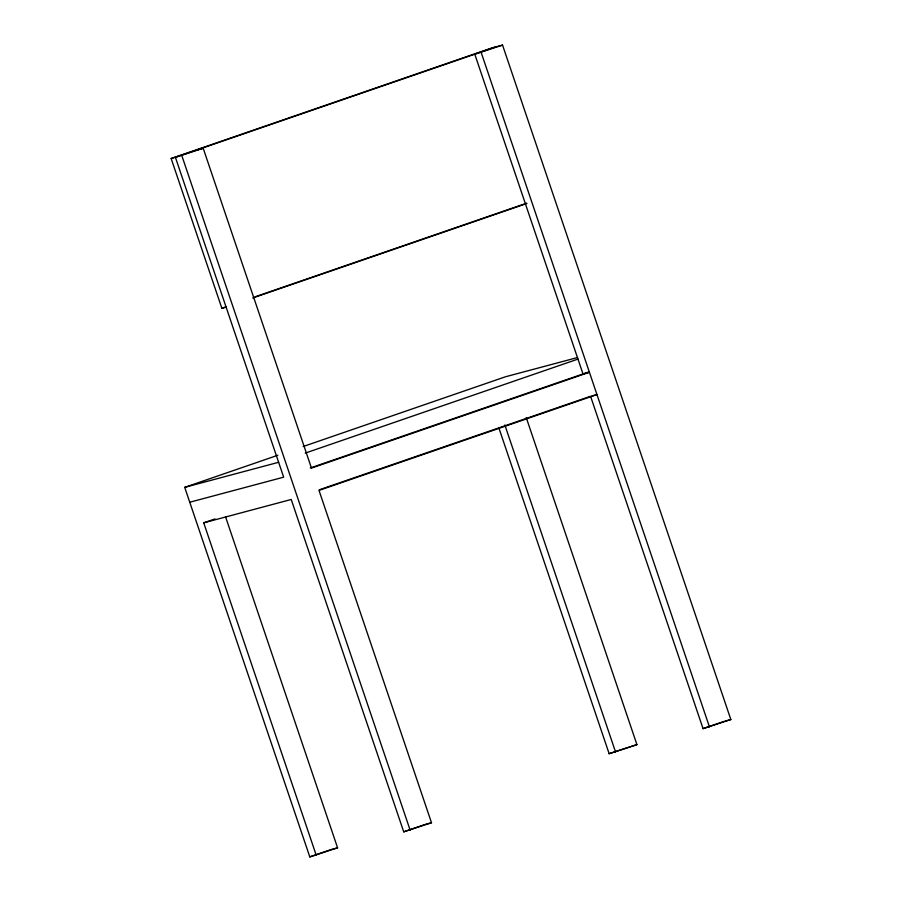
<?xml version="1.0" encoding="UTF-8"?>
<svg xmlns="http://www.w3.org/2000/svg" width="902" height="902" viewBox="0 0 902 902"><rect width="100%" height="100%" fill="white"/><g stroke="black" fill="none" stroke-linecap="round" stroke-linejoin="round"><path stroke-width="1.35" d="M226.12 307.142L221.858 308.281L171.155 158.515L491.872 47.953L502.549 45.1L730.846 719.559L703.053 728.636L590.562 396.282L319.252 489.82M496.145 46.814L175.428 157.376L283.668 477.169L189.758 502.234M171.155 158.515L203.209 148.3L311.461 468.082L589.412 372.255L583.008 373.969L474.768 54.176L502.549 45.1M221.858 308.281L225.85 306.905M255.119 296.814L526.599 203.221M252.74 297.964L526.881 203.457M225.545 516.801L337.585 847.824L309.803 856.9L184.718 487.351L277.872 455.239M303.162 446.524L505.436 376.788L577.573 357.53M305.248 453.108L578.058 359.064M310.288 467.991L588.036 372.233M316.207 855.186L203.717 522.833L215.026 518.932M309.803 856.9L329.929 849.966M498.907 428.022L609.143 753.7L636.925 744.624L526.238 417.603M609.143 753.7L636.925 744.624M203.717 522.833L291.222 499.482L403.724 831.836L423.839 824.902M703.053 728.636L724.441 721.262M403.724 831.836L431.506 822.748L319.004 490.395L596.966 394.569L591.836 395.944M196.805 150.003L203.209 148.3M184.718 487.351L278.639 462.286M725.715 720.923L730.846 719.559M331.181 849.526L337.585 847.824M425.101 824.462L431.506 822.748M481.172 52.474L709.457 726.933M504.849 424.977L615.547 751.997M181.832 155.663L410.128 830.122"/></g></svg>
